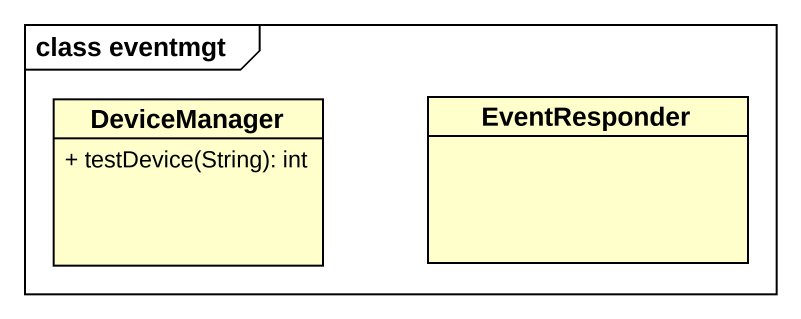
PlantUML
@startuml
mainframe class eventmgt
hide circle
hide empty members
skinparam classAttributeIconSize 0
class DeviceManager {
  + testDevice(String): int
}
class EventResponder
@enduml
